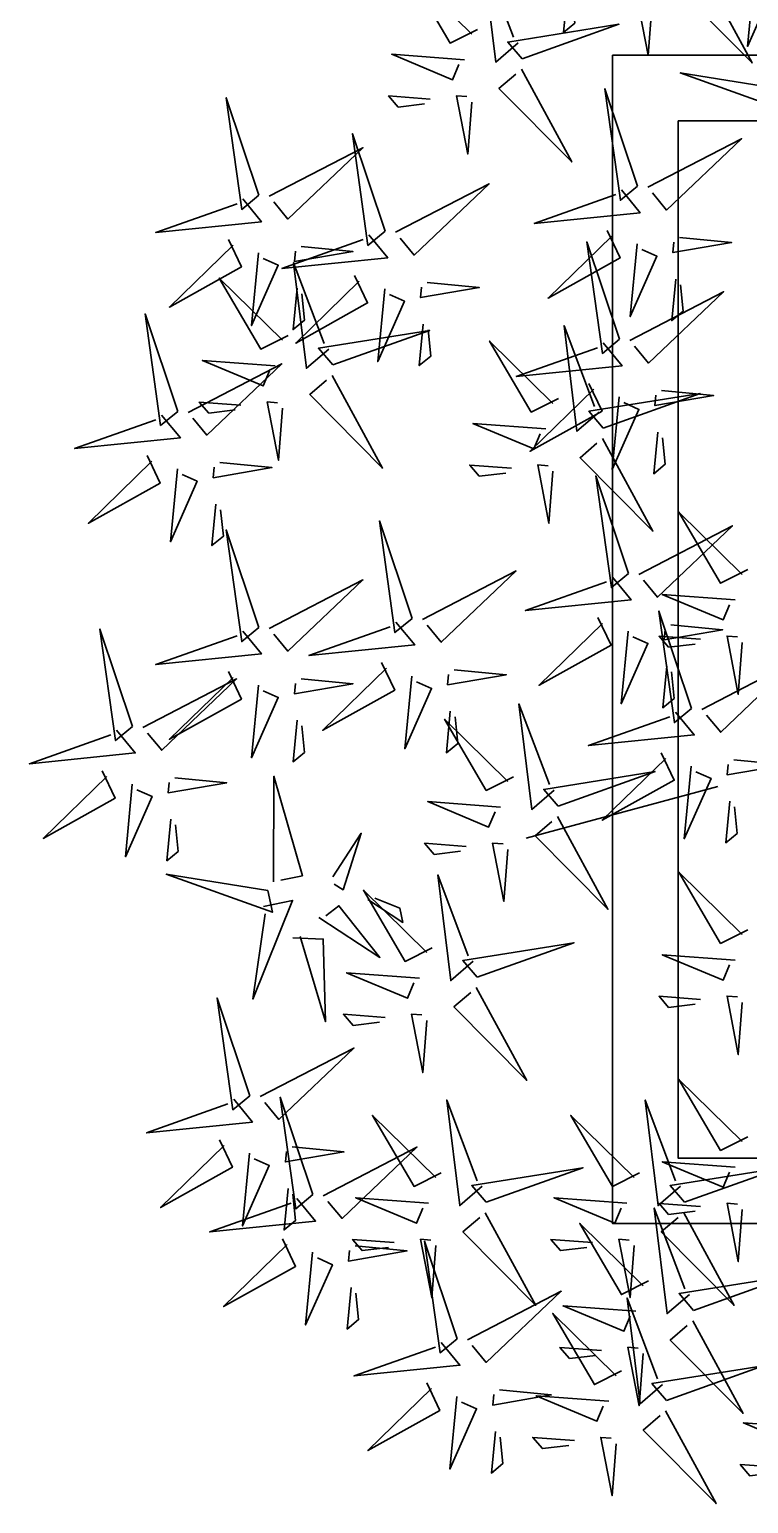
# Model space of a CAD drawing. Header units: millimetres. Extents: x 1531071 to 1560283, y -701792 to -691067.
# Drawn here: x 1544729.66 to 1544751.61, y -697749.36 to -697704.36 of the extents above; entities that cross this region are included whole.
import ezdxf

# ---------------------------------------------------------------- set-up
doc = ezdxf.new("R2010")
doc.units = ezdxf.units.MM
doc.header["$LTSCALE"] = 20
doc.header["$MEASUREMENT"] = 0
doc.layers.add('AS-0', color=7, linetype='Continuous')
doc.layers.add('L-tree', color=102, linetype='Continuous')
doc.layers.add('L-shrub', color=74, linetype='Continuous', lineweight=35)
doc.layers.add('Конструктив - Колонны_Ном._пера__28', color=7, linetype='Continuous', lineweight=40, true_color=0xffe4e1)

# ---------------------------------------------------------------- blocks, each defined once
blk = doc.blocks.new('bamboo')
at = {"layer": 'L-shrub', "color": 32}
blk.add_line((-470.6, -139.1), (-761.2, -217.2), dxfattribs=at)
at = {"layer": 'L-shrub'}
for points in [[(-773.2, 987.3), (-807.1, 958.2), (-826.6, 1118), (-780.4, 995.8)], [(-495.2, 1097.3), (-418.8, 957), (-529.1, 1068.2), (-503.7, 1090.1)], [(-415.5, 1092), (-426, 981.9), (-385.5, 1073.2), (-408.4, 1083.4)], [(-698.4, 1066), (-704.4, 1003.1), (-687.2, 1017.3), (-691.3, 1057.4)], [(-570.3, 1047.5), (-576.3, 968.8), (-593.4, 1057.2), (-577.6, 1056)], [(-854.3, 961.7), (-964.6, 970), (-872.5, 931.4), (-862.8, 954.4)], [(-768.3, 947.3), (-691.9, 807), (-802.2, 918.2), (-776.8, 940.1)], [(-374.1, 917.2), (-527.8, 941.9), (-367.2, 884.4), (-374.1, 917.2)], [(-592.6, 770.2), (-641.9, 917.8), (-618.4, 748.9), (-592.6, 770.2)], [(-843.4, 897.5), (-849.4, 818.8), (-866.4, 907.2), (-850.7, 906)], [(-576.8, 768.6), (-434.9, 842.2), (-548.4, 734.1), (-569.7, 760)], [(-959.1, 700.5), (-817.2, 774), (-930.7, 666), (-952, 691.8)], [(-616.9, 764.6), (-588.5, 730.1), (-748.7, 713.9), (-625.5, 757.5)], [(-638.6, 703.2), (-618.8, 661.6), (-727.8, 600.7), (-631.5, 694.6)], [(-528.6, 692.6), (-450, 684.9), (-538.7, 669.7), (-537.2, 685.5)], [(-593, 682.9), (-603.5, 572.8), (-563, 664.1), (-585.9, 674.3)], [(-534.6, 629.7), (-540.6, 566.8), (-523.4, 581), (-527.5, 621)], [(-910.8, 624.4), (-832.2, 616.8), (-921, 601.5), (-919.5, 617.3)], [(-712.1, 448.7), (-753.3, 428.1), (-816.4, 535.7), (-720.6, 441.4)], [(-731.5, 402.7), (-841.7, 410.9), (-749.6, 372.3), (-739.9, 395.4)], [(-783.5, 343.2), (-846.5, 347.9), (-832, 331), (-792, 335.9)], [(-720.5, 338.5), (-726.5, 259.7), (-743.5, 348.1), (-727.8, 346.9)], [(-606.2, 183.8), (-655.6, 331.4), (-632, 162.5), (-606.2, 183.8)], [(-425.4, 189.6), (-466.6, 169), (-529.7, 276.7), (-433.9, 182.4)], [(-590.5, 182.3), (-448.6, 255.9), (-562, 147.8), (-583.4, 173.7)], [(-630.5, 178.2), (-602.1, 143.7), (-762.3, 127.5), (-639.2, 171.1)], [(-444.7, 143.6), (-555, 151.8), (-462.9, 113.3), (-453.2, 136.3)], [(-510.6, -20.7), (-560, 126.9), (-536.5, -42), (-510.6, -20.7)], [(-606.6, 96.6), (-617.1, -13.5), (-576.7, 77.8), (-599.5, 88)], [(-542.2, 106.2), (-463.6, 98.6), (-552.3, 83.4), (-550.8, 99.1)], [(-496.8, 84.1), (-559.8, 88.8), (-545.3, 71.9), (-505.3, 76.8)], [(-494.9, -22.2), (-353, 51.3), (-466.5, -56.7), (-487.8, -30.9)], [(-548.2, 43.3), (-554.2, -19.6), (-537, -5.4), (-541.1, 34.7)], [(-535, -26.3), (-506.5, -60.8), (-666.8, -77), (-543.6, -33.4)], [(-556.7, -87.7), (-536.9, -129.3), (-645.8, -190.1), (-549.6, -96.3)], [(-511, -108), (-521.6, -218), (-481.1, -126.7), (-503.9, -116.6)], [(-446.7, -98.3), (-368, -105.9), (-456.8, -121.2), (-455.3, -105.4)], [(-712.5, -168.7), (-565.9, -116.3), (-734.3, -143.3), (-712.5, -168.7)], [(-452.7, -161.2), (-458.7, -224.1), (-441.4, -209.9), (-445.5, -169.8)], [(-425.4, -355.8), (-466.6, -376.5), (-529.7, -268.8), (-433.9, -363.1)], [(-444.7, -401.9), (-555, -393.6), (-462.9, -432.2), (-453.2, -409.1)]]:
    blk.add_lwpolyline(points, dxfattribs=at)
at = {"layer": 'L-shrub', "color": 78}
for points in [[(-835, 1007.8), (-876.2, 987.1), (-939.2, 1094.8), (-843.4, 1000.5)], [(-767.1, 963.1), (-620.5, 1015.5), (-788.9, 988.5), (-767.1, 963.1)], [(-1166, 756.5), (-1215.3, 904.1), (-1191.8, 735.2), (-1166, 756.5)], [(-906.4, 902.3), (-969.4, 907), (-954.8, 890.1), (-914.9, 895)], [(-974.8, 702), (-1024.2, 849.6), (-1000.7, 680.7), (-974.8, 702)], [(-1150.2, 755), (-1008.3, 828.6), (-1121.8, 720.5), (-1143.1, 746.4)], [(-1190.3, 750.9), (-1161.9, 716.5), (-1322.1, 700.2), (-1198.9, 743.8)], [(-999.2, 696.4), (-970.7, 661.9), (-1131, 645.7), (-1007.8, 689.3)], [(-1212, 689.6), (-1192.2, 648), (-1301.2, 587.1), (-1204.9, 680.9)], [(-1102, 678.9), (-1023.4, 671.3), (-1112.1, 656.1), (-1110.6, 671.8)], [(-619.9, 538.4), (-669.2, 686), (-645.7, 517), (-619.9, 538.4)], [(-1166.4, 669.3), (-1176.9, 559.2), (-1136.4, 650.5), (-1159.3, 660.7)], [(-1059.9, 523.7), (-1093.8, 494.6), (-1113.3, 654.4), (-1067.1, 532.2)], [(-1121.7, 544.2), (-1162.9, 523.5), (-1225.9, 631.2), (-1130.2, 536.9)], [(-1020.9, 635), (-1001.1, 593.4), (-1110, 532.6), (-1013.8, 626.4)], [(-1108, 616), (-1114, 553.1), (-1096.8, 567.3), (-1100.9, 607.4)], [(-975.2, 614.7), (-985.8, 504.7), (-945.3, 596), (-968.1, 606.1)], [(-604.1, 536.8), (-462.2, 610.4), (-575.7, 502.3), (-597, 528.2)], [(-1288.8, 429.3), (-1338.2, 576.9), (-1314.7, 408), (-1288.8, 429.3)], [(-916.9, 561.5), (-922.9, 498.6), (-905.6, 512.8), (-909.7, 552.9)], [(-650.3, 428.2), (-684.2, 399.1), (-703.7, 559), (-657.6, 436.7)], [(-1053.8, 499.5), (-907.2, 551.9), (-1075.6, 524.9), (-1053.8, 499.5)], [(-644.2, 532.8), (-615.8, 498.3), (-776, 482), (-652.8, 525.7)], [(-1273.1, 427.7), (-1131.2, 501.3), (-1244.7, 393.3), (-1266, 419.1)], [(-1141, 498.1), (-1251.3, 506.4), (-1159.2, 467.8), (-1149.5, 490.8)], [(-1055, 483.7), (-978.6, 343.4), (-1088.9, 454.6), (-1063.5, 476.4)], [(-665.9, 471.4), (-646.1, 429.8), (-755.1, 368.9), (-658.8, 462.8)], [(-644.2, 404), (-497.6, 456.4), (-666, 429.4), (-644.2, 404)], [(-620.3, 451.1), (-630.8, 341), (-590.3, 432.3), (-613.2, 442.5)], [(-555.9, 460.7), (-477.3, 453.1), (-566, 437.9), (-564.5, 453.6)], [(-1193.1, 438.6), (-1256.1, 443.4), (-1241.5, 426.4), (-1201.6, 431.4)], [(-1130.1, 433.9), (-1136.1, 355.2), (-1153.1, 443.6), (-1137.4, 442.4)], [(-1313.2, 423.7), (-1284.7, 389.2), (-1445, 373), (-1321.8, 416.6)], [(-645.4, 388.3), (-569, 247.9), (-679.3, 359.1), (-653.9, 381)], [(-561.9, 397.8), (-567.9, 334.9), (-550.7, 349.1), (-554.8, 389.2)], [(-1334.9, 362.3), (-1315.1, 320.7), (-1424, 259.8), (-1327.8, 353.7)], [(-1289.2, 342), (-1299.8, 231.9), (-1259.3, 323.3), (-1282.1, 333.4)], [(-1224.9, 351.7), (-1146.2, 344), (-1235, 328.8), (-1233.5, 344.6)], [(-1230.9, 288.8), (-1236.9, 225.9), (-1219.6, 240.1), (-1223.8, 280.1)], [(-1166, 102), (-1215.3, 249.6), (-1191.8, 80.7), (-1166, 102)], [(-933.9, 115.6), (-983.2, 263.3), (-959.7, 94.3), (-933.9, 115.6)], [(-918.2, 114.1), (-776.2, 187.7), (-889.7, 79.6), (-911, 105.5)], [(-1150.2, 100.5), (-1008.3, 174), (-1121.8, 66), (-1143.1, 91.9)], [(-652.3, 116.9), (-632.5, 75.3), (-741.4, 14.4), (-645.2, 108.2)], [(-1357.1, -48), (-1406.5, 99.6), (-1382.9, -69.3), (-1357.1, -48)], [(-1190.3, 96.4), (-1161.9, 61.9), (-1322.1, 45.7), (-1198.9, 89.3)], [(-958.2, 110.1), (-929.8, 75.6), (-1090, 59.3), (-966.8, 103)], [(-433.8, 79.4), (-439.8, 0.6), (-456.8, 89), (-441.1, 87.9)], [(-979.9, 48.7), (-960.1, 7.1), (-1069.1, -53.8), (-972.8, 40.1)], [(-1341.4, -49.5), (-1199.5, 24), (-1312.9, -84), (-1334.3, -58.1)], [(-1212, 35.1), (-1192.2, -6.5), (-1301.2, -67.4), (-1204.9, 26.4)], [(-1102, 24.4), (-1023.4, 16.8), (-1112.1, 1.6), (-1110.6, 17.3)], [(-934.3, 28.4), (-944.8, -81.7), (-904.3, 9.6), (-927.2, 19.8)], [(-869.9, 38), (-791.3, 30.4), (-880, 15.2), (-878.5, 30.9)], [(-1166.4, 14.8), (-1176.9, -95.3), (-1136.4, -4), (-1159.3, 6.1)], [(-718.6, -144.5), (-752.5, -173.6), (-772, -13.7), (-725.8, -136)], [(-1108, -38.5), (-1114, -101.4), (-1096.8, -87.2), (-1100.9, -47.1)], [(-780.4, -124), (-821.5, -144.7), (-884.6, -37), (-788.8, -131.3)], [(-875.9, -24.9), (-881.9, -87.8), (-864.7, -73.6), (-868.8, -33.5)], [(-1381.4, -53.6), (-1353, -88.1), (-1513.2, -104.3), (-1390.1, -60.7)], [(-1403.2, -114.9), (-1383.3, -156.5), (-1492.3, -217.4), (-1396.1, -123.6)], [(-1293.1, -125.6), (-1214.5, -133.2), (-1303.2, -148.4), (-1301.7, -132.7)], [(-1143.7, -283.2), (-1143, -123.3), (-1099.9, -274), (-1132.7, -280.9)], [(-1357.5, -135.2), (-1368, -245.3), (-1327.6, -154), (-1350.4, -143.9)], [(-799.7, -170.1), (-910, -161.8), (-817.9, -200.4), (-808.2, -177.3)], [(-1299.1, -188.5), (-1305.1, -251.4), (-1287.9, -237.2), (-1292, -197.1)], [(-713.7, -184.4), (-637.3, -324.8), (-747.6, -213.6), (-722.2, -191.7)], [(-1053.9, -275.7), (-1010.7, -209.6), (-1038.4, -295.3), (-1051.6, -286.6)], [(-851.8, -229.5), (-914.8, -224.8), (-900.2, -241.7), (-860.3, -236.8)], [(-788.8, -234.2), (-794.8, -313), (-811.8, -224.6), (-796, -225.8)], [(-1152.3, -296.4), (-1306, -271.7), (-1145.4, -329.2), (-1152.3, -296.4)], [(-841.4, -403.5), (-875.3, -432.7), (-894.8, -272.8), (-848.7, -395.1)], [(-1158.7, -320.6), (-1114.9, -311.4), (-1174.8, -460.8), (-1156.4, -331.5)], [(-903.2, -383.1), (-944.4, -403.7), (-1007.5, -296), (-911.7, -390.3)], [(-1000.9, -310.2), (-948, -344.7), (-952.6, -322.9), (-990, -307.9)], [(-1075.2, -337.2), (-982.6, -397.6), (-1044.7, -319.4), (-1064.3, -334.9)], [(-1114.4, -368.3), (-1068.3, -370), (-1064.9, -494.8), (-1103.4, -366)], [(-835.4, -427.8), (-688.8, -375.4), (-857.2, -402.4), (-835.4, -427.8)], [(-922.6, -429.1), (-1032.9, -420.9), (-940.7, -459.5), (-931.1, -436.4)], [(-836.6, -443.5), (-760.1, -583.9), (-870.5, -472.6), (-845, -450.8)], [(-1179.6, -607.1), (-1229, -459.4), (-1205.5, -628.4), (-1179.6, -607.1)], [(-496.8, -461.3), (-559.8, -456.6), (-545.3, -473.5), (-505.3, -468.6)], [(-433.8, -466), (-439.8, -544.8), (-456.8, -456.4), (-441.1, -457.6)], [(-974.6, -488.6), (-1037.7, -483.9), (-1023.1, -500.8), (-983.1, -495.9)], [(-911.6, -493.3), (-917.6, -572.1), (-934.7, -483.7), (-918.9, -484.8)], [(-1163.9, -608.6), (-1022, -535), (-1135.5, -643.1), (-1156.8, -617.2)], [(-425.4, -669.4), (-466.6, -690.1), (-529.7, -582.4), (-433.9, -676.7)], [(-1204, -612.6), (-1175.5, -647.1), (-1335.8, -663.4), (-1212.6, -619.7)], [(-1084.1, -757), (-1133.4, -609.4), (-1109.9, -778.4), (-1084.1, -757)], [(-827.8, -744.4), (-861.7, -773.6), (-881.2, -613.7), (-835.1, -736)], [(-527.4, -744.4), (-561.3, -773.6), (-580.8, -613.7), (-534.7, -736)], [(-889.6, -724), (-930.8, -744.6), (-993.8, -636.9), (-898.1, -731.2)], [(-589.2, -724), (-630.4, -744.6), (-693.5, -636.9), (-597.7, -731.2)], [(-1225.7, -674), (-1205.9, -715.6), (-1314.8, -776.5), (-1218.6, -682.6)], [(-1115.6, -684.7), (-1037, -692.3), (-1125.7, -707.5), (-1124.2, -691.8)], [(-1068.3, -758.6), (-926.4, -685), (-1039.9, -793.1), (-1061.2, -767.2)], [(-1180, -694.3), (-1190.5, -804.4), (-1150.1, -713.1), (-1172.9, -702.9)], [(-444.7, -715.5), (-555, -707.2), (-462.9, -745.8), (-453.2, -722.8)], [(-821.7, -768.6), (-675.1, -716.3), (-843.5, -743.3), (-821.7, -768.6)], [(-521.3, -768.6), (-374.8, -716.3), (-543.2, -743.3), (-521.3, -768.6)], [(-1121.6, -747.6), (-1127.7, -810.5), (-1110.4, -796.3), (-1114.5, -756.2)], [(-1108.4, -762.6), (-1079.9, -797.1), (-1240.2, -813.4), (-1117, -769.7)], [(-908.9, -770), (-1019.2, -761.8), (-927.1, -800.3), (-917.4, -777.3)], [(-608.6, -770), (-718.8, -761.8), (-626.7, -800.3), (-617.1, -777.3)], [(-513.8, -908.1), (-547.7, -937.2), (-567.2, -777.3), (-521, -899.6)], [(-496.8, -774.9), (-559.8, -770.2), (-545.3, -787.1), (-505.3, -782.2)], [(-433.8, -779.7), (-439.8, -858.4), (-456.8, -770), (-441.1, -771.2)], [(-822.9, -784.4), (-746.5, -924.8), (-856.8, -813.5), (-831.4, -791.7)], [(-575.6, -887.6), (-616.8, -908.3), (-679.8, -800.6), (-584, -894.9)], [(-522.5, -784.4), (-446.1, -924.8), (-556.4, -813.5), (-531, -791.7)], [(-1130.1, -824), (-1110.3, -865.6), (-1219.3, -926.5), (-1123, -832.6)], [(-961, -829.5), (-1024, -824.8), (-1009.5, -841.7), (-969.5, -836.8)], [(-898, -834.2), (-904, -913), (-921, -824.6), (-905.3, -825.7)], [(-660.6, -829.5), (-723.6, -824.8), (-709.1, -841.7), (-669.1, -836.8)], [(-597.6, -834.2), (-603.6, -913), (-620.7, -824.6), (-604.9, -825.7)], [(-1084.5, -844.3), (-1095, -954.4), (-1054.5, -863.1), (-1077.3, -852.9)], [(-1020.1, -834.7), (-941.4, -842.3), (-1030.2, -857.5), (-1028.7, -841.8)], [(-865.6, -975.2), (-915, -827.6), (-891.5, -996.5), (-865.6, -975.2)], [(-507.7, -932.3), (-361.1, -879.9), (-529.5, -906.9), (-507.7, -932.3)], [(-1026.1, -897.6), (-1032.1, -960.5), (-1014.9, -946.3), (-1019, -906.2)], [(-849.9, -976.7), (-708, -903.2), (-821.4, -1011.2), (-842.8, -985.4)], [(-554.7, -1044.4), (-588.6, -1073.6), (-608.1, -913.7), (-562, -1036)], [(-616.5, -1023.9), (-657.7, -1044.6), (-720.8, -936.9), (-625, -1031.2)], [(-594.9, -933.7), (-705.2, -925.4), (-613.1, -964), (-603.4, -940.9)], [(-508.9, -948), (-432.5, -1088.4), (-542.8, -977.2), (-517.4, -955.3)], [(-889.9, -980.8), (-861.5, -1015.3), (-1021.7, -1031.5), (-898.6, -987.9)], [(-647, -993.1), (-710, -988.4), (-695.4, -1005.3), (-655.5, -1000.4)], [(-584, -997.8), (-590, -1076.6), (-607, -988.2), (-591.3, -989.4)], [(-548.6, -1068.6), (-402.1, -1016.3), (-570.5, -1043.2), (-548.6, -1068.6)], [(-911.7, -1042.2), (-891.9, -1083.8), (-1000.8, -1144.6), (-904.6, -1050.8)], [(-866, -1062.5), (-876.5, -1172.5), (-836.1, -1081.2), (-858.9, -1071.1)], [(-801.6, -1052.8), (-723, -1060.4), (-811.7, -1075.7), (-810.2, -1059.9)], [(-635.9, -1070), (-746.1, -1061.7), (-654, -1100.3), (-644.4, -1077.3)], [(-549.8, -1084.4), (-473.4, -1224.8), (-583.8, -1113.5), (-558.3, -1091.7)], [(-807.6, -1115.7), (-813.6, -1178.6), (-796.4, -1164.4), (-800.5, -1124.4)], [(-321.9, -1110.9), (-432.1, -1102.7), (-340, -1141.2), (-330.3, -1118.2)], [(-687.9, -1129.5), (-751, -1124.7), (-736.4, -1141.7), (-696.4, -1136.8)], [(-624.9, -1134.2), (-630.9, -1213), (-648, -1124.6), (-632.2, -1125.7)], [(-373.9, -1170.4), (-436.9, -1165.7), (-422.4, -1182.6), (-382.4, -1177.7)]]:
    blk.add_lwpolyline(points, dxfattribs=at)
blk = doc.blocks.new('A$C4357420D')
at = {"layer": 'L-tree', "linetype": 'Continuous', "xscale": 0.4000000000000004, "yscale": 0.4000000000000004, "zscale": 0.4000000000000004}
blk.add_blockref('bamboo', (-31.7, 22.56), dxfattribs=at)

msp = doc.modelspace()

# ---------------------------------------------------------------- linework, layer by layer
at = {"layer": 'Конструктив - Колонны_Ном._пера__28', "color": 1, "lineweight": 30, "ltscale": 0.5}
for points in [[(1544747.463, -697705.145), (1544782.425, -697705.145), (1544782.425, -697740.817), (1544747.463, -697740.817)], [(1544749.463, -697707.145), (1544780.425, -697707.145), (1544780.425, -697738.817), (1544749.463, -697738.817)]]:
    msp.add_lwpolyline(points, close=True, dxfattribs=at)

# ---------------------------------------------------------------- block references
at = {"layer": 'AS-0', "xscale": 0.05039999994914979, "yscale": 0.05039999994914979, "zscale": 0.05039999994914979}
msp.add_blockref('A$C4357420D', (1544761.766, -697725.808), dxfattribs=at)

doc.saveas('drawing.dxf')
